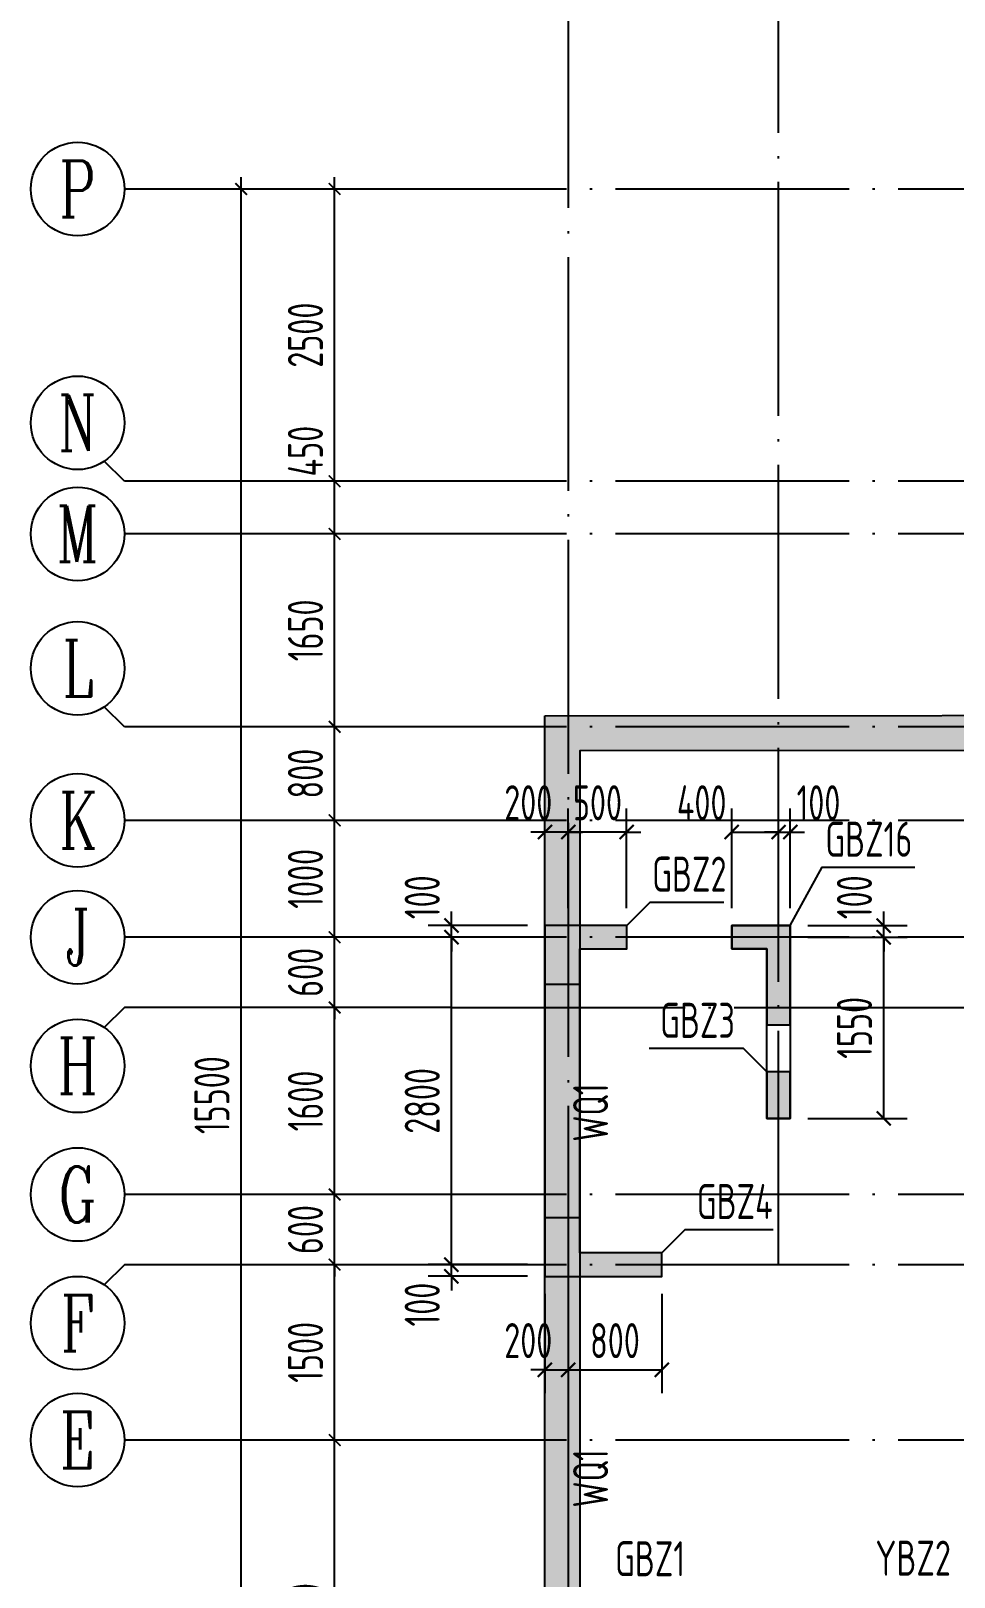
# Model space of a CAD drawing. Extents: x -668857 to 185752, y -270966 to 286822.
# Drawn here: x -322937 to -315034, y 206339 to 219563 of the extents above; entities that cross this region are included whole.
import ezdxf
from ezdxf.enums import TextEntityAlignment as Align

# ---------------------------------------------------------------- set-up
doc = ezdxf.new("R2010")
doc.units = 0
doc.header["$LTSCALE"] = 1000
doc.linetypes.add('DOTE', pattern=[2.42, 2, -0.2, 0.02, -0.2])
doc.layers.get('0').update_dxf_attribs({"linetype": 'CONTINUOUS'})
doc.layers.get('DEFPOINTS').update_dxf_attribs({"linetype": 'CONTINUOUS'})
for name, color, linetype in [('A-AXIS', 1, 'CONTINUOUS'), ('A-DOTE', 10, 'DOTE'), ('AXIS_NUM', 7, 'CONTINUOUS'), ('COLU_DE_TEXT', 7, 'CONTINUOUS'), ('LABEL', 1, 'CONTINUOUS'), ('S-Q墙实线', 6, 'CONTINUOUS'), ('S-Q墙标注', 3, 'CONTINUOUS'), ('S-X详图填充', 252, 'CONTINUOUS'), ('S-X详图实线', 4, 'CONTINUOUS'), ('S-Y一般标注', 3, 'CONTINUOUS'), ('底图$0$PUB_HATCH', 252, 'CONTINUOUS')]:
    doc.layers.add(name, color=color, linetype=linetype)
doc.styles.add('TSSD_Axis', font='complex.shx', dxfattribs={"width": 0.7, "bigfont": 'hztxt.shx'})
doc.styles.add('TSSD_DIMENSION', font='Tssdeng.shx', dxfattribs={"width": 0.7, "bigfont": 'tssdchn.shx'})
doc.styles.add('TSSD_REIN', font='tssdeng.shx', dxfattribs={"width": 0.7, "height": 300, "bigfont": 'tssdchn.shx'})
doc.styles.add('结构文字', font='zstxt.shx', dxfattribs={"width": 0.7, "bigfont": 'zshz.shx'})
doc.dimstyles.new('STRUCK', dxfattribs={"dimtxt": 400, "dimasz": 121, "dimexe": 200, "dimexo": 150, "dimgap": 115, "dimtad": 1, "dimdec": 0, "dimdsep": 46, "dimtxsty": '结构文字', "dimblk": 'ARCHTICK', "dimcen": 400, "dimclrd": 3, "dimclre": 3, "dimclrt": 7, "dimadec": 0, "dimazin": 0, "dimtfac": 1, "dimtdec": 0, "dimtix": 1, "dimtmove": 2, "dimatfit": 3, "dimldrblk": '_DIMX', "dimfxl": 1, "dimtolj": 1, "dimtzin": 0, "dimarcsym": 0})
doc.dimstyles.new('TSSD_100_100', dxfattribs={"dimtxt": 300, "dimasz": 100, "dimexe": 100, "dimexo": 250, "dimgap": 100, "dimtad": 1, "dimdec": 0, "dimzin": 0, "dimdsep": 46, "dimtxsty": 'TSSD_DIMENSION', "dimblk": 'ARCHTICK', "dimcen": 0, "dimdle": 100, "dimclrt": 7, "dimadec": 0, "dimazin": 0, "dimtfac": 1, "dimtdec": 0, "dimtix": 1, "dimtmove": 2, "dimatfit": 3, "dimldrblk": 'ARCHTICK', "dimfxl": 1, "dimtolj": 1, "dimtzin": 0, "dimarcsym": 0})

# ---------------------------------------------------------------- blocks, each defined once
blk = doc.blocks.new('_ArchTick')
at = {"color": 0, "linetype": 'ByBlock', "const_width": 0.15}
blk.add_lwpolyline([(-0.5, -0.5), (0.5, 0.5)], dxfattribs=at)
blk = doc.blocks.new('*D650')
at = {"layer": 'DEFPOINTS', "color": 0, "transparency": 16777216}
for p in [(-319337, 209011), (-318537, 209011), (-318537, 208911)]:
    blk.add_point(p, dxfattribs=at)
at = {"layer": 'S-Q墙标注', "color": 3, "lineweight": -2, "transparency": 16777216}
for p, q in [((-319337, 209011), (-319337, 209132)), ((-318687, 209011), (-319537, 209011)), ((-319337, 208911), (-319337, 209011)), ((-318687, 208911), (-319537, 208911)), ((-319337, 208911), (-319337, 208790))]:
    blk.add_line(p, q, dxfattribs=at)
at = {"layer": 'S-Q墙标注', "color": 3, "lineweight": -2, "transparency": 16777216, "xscale": 121, "yscale": 121, "zscale": 121}
for p, rotation in [((-319337, 209011), 270), ((-319337, 208911), 90)]:
    blk.add_blockref('_ArchTick', p, dxfattribs=dict(at, rotation=rotation))
at = {"layer": 'S-Q墙标注', "color": 7, "transparency": 16777216, "insert": (-319587, 208669), "char_height": 300, "attachment_point": 5, "rotation": 90, "style": 'TSSD_REIN'}
blk.add_mtext('\\A1;100', dxfattribs=at)
blk = doc.blocks.new('_DIMX')
blk.add_line((-150, 0), (150, 0))
at = {"const_width": 50}
blk.add_lwpolyline([(-70, -70), (70, 70)], dxfattribs=at)
blk = doc.blocks.new('*D651')
at = {"layer": 'DEFPOINTS', "color": 0, "transparency": 16777216}
for p in [(-319337, 211811), (-318537, 211811), (-318537, 209011)]:
    blk.add_point(p, dxfattribs=at)
at = {"layer": 'S-Q墙标注', "color": 3, "lineweight": -2, "transparency": 16777216}
for p, q in [((-318687, 211811), (-319537, 211811)), ((-319337, 209011), (-319337, 211811)), ((-318687, 209011), (-319537, 209011))]:
    blk.add_line(p, q, dxfattribs=at)
at = {"layer": 'S-Q墙标注', "color": 3, "lineweight": -2, "transparency": 16777216, "xscale": 121, "yscale": 121, "zscale": 121}
for p, rotation in [((-319337, 211811), 90), ((-319337, 209011), 270)]:
    blk.add_blockref('_ArchTick', p, dxfattribs=dict(at, rotation=rotation))
at = {"layer": 'S-Q墙标注', "color": 7, "transparency": 16777216, "insert": (-319587, 210411), "char_height": 300, "attachment_point": 5, "rotation": 90, "style": 'TSSD_REIN'}
blk.add_mtext('\\A1;2800', dxfattribs=at)
blk = doc.blocks.new('*D652')
at = {"layer": 'DEFPOINTS', "color": 0, "transparency": 16777216}
for p in [(-319337, 211911), (-318537, 211911), (-318537, 211811)]:
    blk.add_point(p, dxfattribs=at)
at = {"layer": 'S-Q墙标注', "color": 3, "lineweight": -2, "transparency": 16777216}
for p, q in [((-319337, 211911), (-319337, 212032)), ((-318687, 211911), (-319537, 211911)), ((-319337, 211811), (-319337, 211911)), ((-318687, 211811), (-319537, 211811)), ((-319337, 211811), (-319337, 211690))]:
    blk.add_line(p, q, dxfattribs=at)
at = {"layer": 'S-Q墙标注', "color": 3, "lineweight": -2, "transparency": 16777216, "xscale": 121, "yscale": 121, "zscale": 121}
for p, rotation in [((-319337, 211911), 270), ((-319337, 211811), 90)]:
    blk.add_blockref('_ArchTick', p, dxfattribs=dict(at, rotation=rotation))
at = {"layer": 'S-Q墙标注', "color": 7, "transparency": 16777216, "insert": (-319587, 212153), "char_height": 300, "attachment_point": 5, "rotation": 90, "style": 'TSSD_REIN'}
blk.add_mtext('\\A1;100', dxfattribs=at)
blk = doc.blocks.new('*D653')
at = {"layer": 'DEFPOINTS', "color": 0, "transparency": 16777216}
for p in [(-318537, 208911), (-318337, 208911), (-318337, 208111)]:
    blk.add_point(p, dxfattribs=at)
at = {"layer": 'S-Q墙标注', "color": 3, "lineweight": -2, "transparency": 16777216}
for p, q in [((-318537, 208761), (-318537, 207911)), ((-318337, 208761), (-318337, 207911)), ((-318537, 208111), (-318658, 208111)), ((-318537, 208111), (-318337, 208111)), ((-318337, 208111), (-318216, 208111))]:
    blk.add_line(p, q, dxfattribs=at)
at = {"layer": 'S-Q墙标注', "color": 3, "lineweight": -2, "transparency": 16777216, "xscale": 121, "yscale": 121, "zscale": 121}
blk.add_blockref('_ArchTick', (-318537, 208111), dxfattribs=at)
at = {"layer": 'S-Q墙标注', "color": 3, "lineweight": -2, "transparency": 16777216, "xscale": 121, "yscale": 121, "zscale": 121, "rotation": 180}
blk.add_blockref('_ArchTick', (-318337, 208111), dxfattribs=at)
at = {"layer": 'S-Q墙标注', "color": 7, "transparency": 16777216, "insert": (-318679, 208361), "char_height": 300, "attachment_point": 5, "style": 'TSSD_REIN'}
blk.add_mtext('\\A1;200', dxfattribs=at)
blk = doc.blocks.new('*D654')
at = {"layer": 'DEFPOINTS', "color": 0, "transparency": 16777216}
for p in [(-318337, 208911), (-317537, 208911), (-317537, 208111)]:
    blk.add_point(p, dxfattribs=at)
at = {"layer": 'S-Q墙标注', "color": 3, "lineweight": -2, "transparency": 16777216}
for p, q in [((-318337, 208761), (-318337, 207911)), ((-317537, 208761), (-317537, 207911)), ((-318337, 208111), (-317537, 208111))]:
    blk.add_line(p, q, dxfattribs=at)
at = {"layer": 'S-Q墙标注', "color": 3, "lineweight": -2, "transparency": 16777216, "xscale": 121, "yscale": 121, "zscale": 121, "rotation": 180}
blk.add_blockref('_ArchTick', (-318337, 208111), dxfattribs=at)
at = {"layer": 'S-Q墙标注', "color": 3, "lineweight": -2, "transparency": 16777216, "xscale": 121, "yscale": 121, "zscale": 121}
blk.add_blockref('_ArchTick', (-317537, 208111), dxfattribs=at)
at = {"layer": 'S-Q墙标注', "color": 7, "transparency": 16777216, "insert": (-317937, 208361), "char_height": 300, "attachment_point": 5, "style": 'TSSD_REIN'}
blk.add_mtext('\\A1;800', dxfattribs=at)
blk = doc.blocks.new('*D657')
at = {"layer": 'DEFPOINTS', "color": 0, "transparency": 16777216}
for p in [(-318337, 212711), (-318337, 211911), (-317837, 211911)]:
    blk.add_point(p, dxfattribs=at)
at = {"layer": 'S-Q墙标注', "color": 3, "lineweight": -2, "transparency": 16777216}
for p, q in [((-318337, 212061), (-318337, 212911)), ((-317837, 212061), (-317837, 212911)), ((-318337, 212711), (-318458, 212711)), ((-317837, 212711), (-318337, 212711)), ((-317837, 212711), (-317716, 212711))]:
    blk.add_line(p, q, dxfattribs=at)
at = {"layer": 'S-Q墙标注', "color": 3, "lineweight": -2, "transparency": 16777216, "xscale": 121, "yscale": 121, "zscale": 121}
blk.add_blockref('_ArchTick', (-318337, 212711), dxfattribs=at)
at = {"layer": 'S-Q墙标注', "color": 3, "lineweight": -2, "transparency": 16777216, "xscale": 121, "yscale": 121, "zscale": 121, "rotation": 180}
blk.add_blockref('_ArchTick', (-317837, 212711), dxfattribs=at)
at = {"layer": 'S-Q墙标注', "color": 7, "transparency": 16777216, "insert": (-318087, 212961), "char_height": 300, "attachment_point": 5, "style": 'TSSD_REIN'}
blk.add_mtext('\\A1;500', dxfattribs=at)
blk = doc.blocks.new('*D658')
at = {"layer": 'DEFPOINTS', "color": 0, "transparency": 16777216}
for p in [(-318537, 212711), (-318537, 211911), (-318337, 211911)]:
    blk.add_point(p, dxfattribs=at)
at = {"layer": 'S-Q墙标注', "color": 3, "lineweight": -2, "transparency": 16777216}
for p, q in [((-318537, 212061), (-318537, 212911)), ((-318337, 212061), (-318337, 212911)), ((-318537, 212711), (-318658, 212711)), ((-318337, 212711), (-318537, 212711)), ((-318337, 212711), (-318216, 212711))]:
    blk.add_line(p, q, dxfattribs=at)
at = {"layer": 'S-Q墙标注', "color": 3, "lineweight": -2, "transparency": 16777216, "xscale": 121, "yscale": 121, "zscale": 121}
blk.add_blockref('_ArchTick', (-318537, 212711), dxfattribs=at)
at = {"layer": 'S-Q墙标注', "color": 3, "lineweight": -2, "transparency": 16777216, "xscale": 121, "yscale": 121, "zscale": 121, "rotation": 180}
blk.add_blockref('_ArchTick', (-318337, 212711), dxfattribs=at)
at = {"layer": 'S-Q墙标注', "color": 7, "transparency": 16777216, "insert": (-318679, 212961), "char_height": 300, "attachment_point": 5, "style": 'TSSD_REIN'}
blk.add_mtext('\\A1;200', dxfattribs=at)
blk = doc.blocks.new('*D667')
at = {"layer": 'DEFPOINTS', "color": 0, "transparency": 16777216}
for p in [(-316437, 211811), (-315637, 211811), (-316437, 210261)]:
    blk.add_point(p, dxfattribs=at)
at = {"layer": 'S-Q墙标注', "color": 3, "lineweight": -2, "transparency": 16777216}
for p, q in [((-316287, 211811), (-315437, 211811)), ((-315637, 210261), (-315637, 211811)), ((-316287, 210261), (-315437, 210261))]:
    blk.add_line(p, q, dxfattribs=at)
at = {"layer": 'S-Q墙标注', "color": 3, "lineweight": -2, "transparency": 16777216, "xscale": 121, "yscale": 121, "zscale": 121}
for p, rotation in [((-315637, 211811), 90), ((-315637, 210261), 270)]:
    blk.add_blockref('_ArchTick', p, dxfattribs=dict(at, rotation=rotation))
at = {"layer": 'S-Q墙标注', "color": 7, "transparency": 16777216, "insert": (-315887, 211036), "char_height": 300, "attachment_point": 5, "rotation": 90, "style": 'TSSD_REIN'}
blk.add_mtext('\\A1;1550', dxfattribs=at)
blk = doc.blocks.new('*D668')
at = {"layer": 'DEFPOINTS', "color": 0, "transparency": 16777216}
for p in [(-316437, 211911), (-315637, 211911), (-316437, 211811)]:
    blk.add_point(p, dxfattribs=at)
at = {"layer": 'S-Q墙标注', "color": 3, "lineweight": -2, "transparency": 16777216}
for p, q in [((-315637, 211911), (-315637, 212032)), ((-316287, 211911), (-315437, 211911)), ((-315637, 211811), (-315637, 211911)), ((-316287, 211811), (-315437, 211811)), ((-315637, 211811), (-315637, 211690))]:
    blk.add_line(p, q, dxfattribs=at)
at = {"layer": 'S-Q墙标注', "color": 3, "lineweight": -2, "transparency": 16777216, "xscale": 121, "yscale": 121, "zscale": 121}
for p, rotation in [((-315637, 211911), 270), ((-315637, 211811), 90)]:
    blk.add_blockref('_ArchTick', p, dxfattribs=dict(at, rotation=rotation))
at = {"layer": 'S-Q墙标注', "color": 7, "transparency": 16777216, "insert": (-315887, 212153), "char_height": 300, "attachment_point": 5, "rotation": 90, "style": 'TSSD_REIN'}
blk.add_mtext('\\A1;100', dxfattribs=at)
blk = doc.blocks.new('*D669')
at = {"layer": 'DEFPOINTS', "color": 0, "transparency": 16777216}
for p in [(-316537, 212711), (-316937, 211911), (-316537, 211911)]:
    blk.add_point(p, dxfattribs=at)
at = {"layer": 'S-Q墙标注', "color": 3, "lineweight": -2, "transparency": 16777216}
for p, q in [((-316937, 212061), (-316937, 212911)), ((-316537, 212061), (-316537, 212911)), ((-316937, 212711), (-316537, 212711))]:
    blk.add_line(p, q, dxfattribs=at)
at = {"layer": 'S-Q墙标注', "color": 3, "lineweight": -2, "transparency": 16777216, "xscale": 121, "yscale": 121, "zscale": 121, "rotation": 180}
blk.add_blockref('_ArchTick', (-316937, 212711), dxfattribs=at)
at = {"layer": 'S-Q墙标注', "color": 3, "lineweight": -2, "transparency": 16777216, "xscale": 121, "yscale": 121, "zscale": 121}
blk.add_blockref('_ArchTick', (-316537, 212711), dxfattribs=at)
at = {"layer": 'S-Q墙标注', "color": 7, "transparency": 16777216, "insert": (-317195, 212961), "char_height": 300, "attachment_point": 5, "style": 'TSSD_REIN'}
blk.add_mtext('\\A1;400', dxfattribs=at)
blk = doc.blocks.new('*D670')
at = {"layer": 'DEFPOINTS', "color": 0, "transparency": 16777216}
for p in [(-316437, 212711), (-316537, 211911), (-316437, 211911)]:
    blk.add_point(p, dxfattribs=at)
at = {"layer": 'S-Q墙标注', "color": 3, "lineweight": -2, "transparency": 16777216}
for p, q in [((-316537, 212061), (-316537, 212911)), ((-316437, 212061), (-316437, 212911)), ((-316537, 212711), (-316658, 212711)), ((-316537, 212711), (-316437, 212711)), ((-316437, 212711), (-316316, 212711))]:
    blk.add_line(p, q, dxfattribs=at)
at = {"layer": 'S-Q墙标注', "color": 3, "lineweight": -2, "transparency": 16777216, "xscale": 121, "yscale": 121, "zscale": 121}
blk.add_blockref('_ArchTick', (-316537, 212711), dxfattribs=at)
at = {"layer": 'S-Q墙标注', "color": 3, "lineweight": -2, "transparency": 16777216, "xscale": 121, "yscale": 121, "zscale": 121, "rotation": 180}
blk.add_blockref('_ArchTick', (-316437, 212711), dxfattribs=at)
at = {"layer": 'S-Q墙标注', "color": 7, "transparency": 16777216, "insert": (-316195, 212961), "char_height": 300, "attachment_point": 5, "style": 'TSSD_REIN'}
blk.add_mtext('\\A1;100', dxfattribs=at)
blk = doc.blocks.new('ts_axno')
at = {"color": 0, "linetype": 'ByBlock', "lineweight": -2}
blk.add_circle((0, 0), 0.5, dxfattribs=at)
at = {"color": 0, "linetype": 'ByBlock', "lineweight": -2, "style": 'TSSD_Axis', "width": 0.7}
blk.add_attdef('A', text='', height=0.6, dxfattribs=at).set_placement((0, 0), align=Align.MIDDLE_CENTER)
blk = doc.blocks.new('*D938')
at = {"layer": 'DEFPOINTS', "color": 0, "transparency": 16777216}
for p in [(2600, 12700), (3600, 12700), (3600, 11200)]:
    blk.add_point(p, dxfattribs=at)
at = {"layer": 'S-Y一般标注', "color": 0, "lineweight": -2, "transparency": 16777216}
for p, q in [((3350, 12700), (2500, 12700)), ((2600, 11100), (2600, 12800)), ((3350, 11200), (2500, 11200))]:
    blk.add_line(p, q, dxfattribs=at)
at = {"layer": 'S-Y一般标注', "color": 0, "lineweight": -2, "transparency": 16777216, "xscale": 100, "yscale": 100, "zscale": 100}
for p, rotation in [((2600, 12700), 90), ((2600, 11200), 270)]:
    blk.add_blockref('_ArchTick', p, dxfattribs=dict(at, rotation=rotation))
at = {"layer": 'S-Y一般标注', "color": 7, "transparency": 16777216, "insert": (2350, 11950), "char_height": 300, "attachment_point": 5, "rotation": 90, "style": 'TSSD_DIMENSION'}
blk.add_mtext('\\A1;1500', dxfattribs=at)
blk = doc.blocks.new('*D939')
at = {"layer": 'DEFPOINTS', "color": 0, "transparency": 16777216}
for p in [(2600, 13300), (3600, 13300), (3600, 12700)]:
    blk.add_point(p, dxfattribs=at)
at = {"layer": 'S-Y一般标注', "color": 0, "lineweight": -2, "transparency": 16777216}
for p, q in [((2600, 13300), (2600, 13400)), ((3350, 13300), (2500, 13300)), ((2600, 12700), (2600, 13300)), ((3350, 12700), (2500, 12700)), ((2600, 12700), (2600, 12600))]:
    blk.add_line(p, q, dxfattribs=at)
at = {"layer": 'S-Y一般标注', "color": 0, "lineweight": -2, "transparency": 16777216, "xscale": 100, "yscale": 100, "zscale": 100}
for p, rotation in [((2600, 13300), 270), ((2600, 12700), 90)]:
    blk.add_blockref('_ArchTick', p, dxfattribs=dict(at, rotation=rotation))
at = {"layer": 'S-Y一般标注', "color": 7, "transparency": 16777216, "insert": (2350, 13000), "char_height": 300, "attachment_point": 5, "rotation": 90, "style": 'TSSD_DIMENSION'}
blk.add_mtext('\\A1;600', dxfattribs=at)
blk = doc.blocks.new('*D940')
at = {"layer": 'DEFPOINTS', "color": 0, "transparency": 16777216}
for p in [(2600, 14900), (3600, 14900), (3600, 13300)]:
    blk.add_point(p, dxfattribs=at)
at = {"layer": 'S-Y一般标注', "color": 0, "lineweight": -2, "transparency": 16777216}
for p, q in [((2600, 13200), (2600, 15000)), ((3350, 14900), (2500, 14900)), ((3350, 13300), (2500, 13300))]:
    blk.add_line(p, q, dxfattribs=at)
at = {"layer": 'S-Y一般标注', "color": 0, "lineweight": -2, "transparency": 16777216, "xscale": 100, "yscale": 100, "zscale": 100}
for p, rotation in [((2600, 14900), 90), ((2600, 13300), 270)]:
    blk.add_blockref('_ArchTick', p, dxfattribs=dict(at, rotation=rotation))
at = {"layer": 'S-Y一般标注', "color": 7, "transparency": 16777216, "insert": (2350, 14100), "char_height": 300, "attachment_point": 5, "rotation": 90, "style": 'TSSD_DIMENSION'}
blk.add_mtext('\\A1;1600', dxfattribs=at)
blk = doc.blocks.new('*D941')
at = {"layer": 'DEFPOINTS', "color": 0, "transparency": 16777216}
for p in [(2600, 15500), (3600, 15500), (3600, 14900)]:
    blk.add_point(p, dxfattribs=at)
at = {"layer": 'S-Y一般标注', "color": 0, "lineweight": -2, "transparency": 16777216}
for p, q in [((3350, 15500), (2500, 15500)), ((2600, 15500), (2600, 15600)), ((2600, 14900), (2600, 15500)), ((3350, 14900), (2500, 14900)), ((2600, 14900), (2600, 14800))]:
    blk.add_line(p, q, dxfattribs=at)
at = {"layer": 'S-Y一般标注', "color": 0, "lineweight": -2, "transparency": 16777216, "xscale": 100, "yscale": 100, "zscale": 100}
for p, rotation in [((2600, 15500), 270), ((2600, 14900), 90)]:
    blk.add_blockref('_ArchTick', p, dxfattribs=dict(at, rotation=rotation))
at = {"layer": 'S-Y一般标注', "color": 7, "transparency": 16777216, "insert": (2350, 15200), "char_height": 300, "attachment_point": 5, "rotation": 90, "style": 'TSSD_DIMENSION'}
blk.add_mtext('\\A1;600', dxfattribs=at)
blk = doc.blocks.new('*D942')
at = {"layer": 'DEFPOINTS', "color": 0, "transparency": 16777216}
for p in [(2600, 16500), (3600, 16500), (3600, 15500)]:
    blk.add_point(p, dxfattribs=at)
at = {"layer": 'S-Y一般标注', "color": 0, "lineweight": -2, "transparency": 16777216}
for p, q in [((2600, 15400), (2600, 16600)), ((3350, 16500), (2500, 16500)), ((3350, 15500), (2500, 15500))]:
    blk.add_line(p, q, dxfattribs=at)
at = {"layer": 'S-Y一般标注', "color": 0, "lineweight": -2, "transparency": 16777216, "xscale": 100, "yscale": 100, "zscale": 100}
for p, rotation in [((2600, 16500), 90), ((2600, 15500), 270)]:
    blk.add_blockref('_ArchTick', p, dxfattribs=dict(at, rotation=rotation))
at = {"layer": 'S-Y一般标注', "color": 7, "transparency": 16777216, "insert": (2350, 16000), "char_height": 300, "attachment_point": 5, "rotation": 90, "style": 'TSSD_DIMENSION'}
blk.add_mtext('\\A1;1000', dxfattribs=at)
blk = doc.blocks.new('*D943')
at = {"layer": 'DEFPOINTS', "color": 0, "transparency": 16777216}
for p in [(1800, 21900), (3600, 21900), (3600, 6400)]:
    blk.add_point(p, dxfattribs=at)
at = {"layer": 'S-Y一般标注', "color": 0, "lineweight": -2, "transparency": 16777216}
for p, q in [((1800, 6300), (1800, 22000)), ((3350, 21900), (1700, 21900)), ((3350, 6400), (1700, 6400))]:
    blk.add_line(p, q, dxfattribs=at)
at = {"layer": 'S-Y一般标注', "color": 0, "lineweight": -2, "transparency": 16777216, "xscale": 100, "yscale": 100, "zscale": 100}
for p, rotation in [((1800, 21900), 90), ((1800, 6400), 270)]:
    blk.add_blockref('_ArchTick', p, dxfattribs=dict(at, rotation=rotation))
at = {"layer": 'S-Y一般标注', "color": 7, "transparency": 16777216, "insert": (1550, 14150), "char_height": 300, "attachment_point": 5, "rotation": 90, "style": 'TSSD_DIMENSION'}
blk.add_mtext('\\A1;15500', dxfattribs=at)
blk = doc.blocks.new('*D944')
at = {"layer": 'DEFPOINTS', "color": 0, "transparency": 16777216}
for p in [(2600, 17300), (3600, 17300), (3600, 16500)]:
    blk.add_point(p, dxfattribs=at)
at = {"layer": 'S-Y一般标注', "color": 0, "lineweight": -2, "transparency": 16777216}
for p, q in [((2600, 16400), (2600, 17400)), ((3350, 17300), (2500, 17300)), ((3350, 16500), (2500, 16500))]:
    blk.add_line(p, q, dxfattribs=at)
at = {"layer": 'S-Y一般标注', "color": 0, "lineweight": -2, "transparency": 16777216, "xscale": 100, "yscale": 100, "zscale": 100}
for p, rotation in [((2600, 17300), 90), ((2600, 16500), 270)]:
    blk.add_blockref('_ArchTick', p, dxfattribs=dict(at, rotation=rotation))
at = {"layer": 'S-Y一般标注', "color": 7, "transparency": 16777216, "insert": (2350, 16900), "char_height": 300, "attachment_point": 5, "rotation": 90, "style": 'TSSD_DIMENSION'}
blk.add_mtext('\\A1;800', dxfattribs=at)
blk = doc.blocks.new('*D945')
at = {"layer": 'DEFPOINTS', "color": 0, "transparency": 16777216}
for p in [(2600, 19400), (3600, 19400), (3600, 18950)]:
    blk.add_point(p, dxfattribs=at)
at = {"layer": 'S-Y一般标注', "color": 0, "lineweight": -2, "transparency": 16777216}
for p, q in [((2600, 18850), (2600, 19500)), ((3350, 19400), (2500, 19400)), ((3350, 18950), (2500, 18950))]:
    blk.add_line(p, q, dxfattribs=at)
at = {"layer": 'S-Y一般标注', "color": 0, "lineweight": -2, "transparency": 16777216, "xscale": 100, "yscale": 100, "zscale": 100}
for p, rotation in [((2600, 19400), 90), ((2600, 18950), 270)]:
    blk.add_blockref('_ArchTick', p, dxfattribs=dict(at, rotation=rotation))
at = {"layer": 'S-Y一般标注', "color": 7, "transparency": 16777216, "insert": (2350, 19658), "char_height": 300, "attachment_point": 5, "rotation": 90, "style": 'TSSD_DIMENSION'}
blk.add_mtext('\\A1;450', dxfattribs=at)
blk = doc.blocks.new('*D946')
at = {"layer": 'DEFPOINTS', "color": 0, "transparency": 16777216}
for p in [(2600, 21900), (3600, 21900), (3600, 19400)]:
    blk.add_point(p, dxfattribs=at)
at = {"layer": 'S-Y一般标注', "color": 0, "lineweight": -2, "transparency": 16777216}
for p, q in [((2600, 19300), (2600, 22000)), ((3350, 21900), (2500, 21900)), ((3350, 19400), (2500, 19400))]:
    blk.add_line(p, q, dxfattribs=at)
at = {"layer": 'S-Y一般标注', "color": 0, "lineweight": -2, "transparency": 16777216, "xscale": 100, "yscale": 100, "zscale": 100}
for p, rotation in [((2600, 21900), 90), ((2600, 19400), 270)]:
    blk.add_blockref('_ArchTick', p, dxfattribs=dict(at, rotation=rotation))
at = {"layer": 'S-Y一般标注', "color": 7, "transparency": 16777216, "insert": (2350, 20650), "char_height": 300, "attachment_point": 5, "rotation": 90, "style": 'TSSD_DIMENSION'}
blk.add_mtext('\\A1;2500', dxfattribs=at)
blk = doc.blocks.new('*D948')
at = {"layer": 'DEFPOINTS', "color": 0, "transparency": 16777216}
for p in [(2600, 11200), (3600, 11200), (3600, 8200)]:
    blk.add_point(p, dxfattribs=at)
at = {"layer": 'S-Y一般标注', "color": 0, "lineweight": -2, "transparency": 16777216}
for p, q in [((2600, 8100), (2600, 11300)), ((3350, 11200), (2500, 11200)), ((3350, 8200), (2500, 8200))]:
    blk.add_line(p, q, dxfattribs=at)
at = {"layer": 'S-Y一般标注', "color": 0, "lineweight": -2, "transparency": 16777216, "xscale": 100, "yscale": 100, "zscale": 100}
for p, rotation in [((2600, 11200), 90), ((2600, 8200), 270)]:
    blk.add_blockref('_ArchTick', p, dxfattribs=dict(at, rotation=rotation))
at = {"layer": 'S-Y一般标注', "color": 7, "transparency": 16777216, "insert": (2350, 9700), "char_height": 300, "attachment_point": 5, "rotation": 90, "style": 'TSSD_DIMENSION'}
blk.add_mtext('\\A1;3000', dxfattribs=at)
blk = doc.blocks.new('*D983')
at = {"layer": 'DEFPOINTS', "color": 0, "transparency": 16777216}
for p in [(2600, 18950), (3600, 18950), (3600, 17300)]:
    blk.add_point(p, dxfattribs=at)
at = {"layer": 'S-Y一般标注', "color": 0, "lineweight": -2, "transparency": 16777216}
for p, q in [((2600, 17200), (2600, 19050)), ((3350, 18950), (2500, 18950)), ((3350, 17300), (2500, 17300))]:
    blk.add_line(p, q, dxfattribs=at)
at = {"layer": 'S-Y一般标注', "color": 0, "lineweight": -2, "transparency": 16777216, "xscale": 100, "yscale": 100, "zscale": 100}
for p, rotation in [((2600, 18950), 90), ((2600, 17300), 270)]:
    blk.add_blockref('_ArchTick', p, dxfattribs=dict(at, rotation=rotation))
at = {"layer": 'S-Y一般标注', "color": 7, "transparency": 16777216, "insert": (2350, 18125), "char_height": 300, "attachment_point": 5, "rotation": 90, "style": 'TSSD_DIMENSION'}
blk.add_mtext('\\A1;1650', dxfattribs=at)
blk = doc.blocks.new('20210825.02044469')
at = {"layer": 'A-AXIS'}
for p, q in [((3600, 21900), (800, 21900)), ((800, 19400), (628.4, 19571.6)), ((3600, 19400), (800, 19400)), ((3600, 18950), (800, 18950)), ((800, 17300), (628.4, 17471.6)), ((3600, 17300), (800, 17300)), ((3600, 16500), (800, 16500)), ((3600, 15500), (800, 15500)), ((800, 14900.3), (628.4, 14728.7)), ((3600, 14900.3), (800, 14900.3)), ((3600, 13300), (800, 13300)), ((800, 12700), (628.4, 12528.4)), ((3600, 12700), (800, 12700)), ((3600, 11200), (800, 11200))]:
    blk.add_line(p, q, dxfattribs=at)
at = {"layer": 'A-DOTE'}
for p, q in [((4600, 23738.1), (4600, 5400)), ((6400, 12700), (6400, 23738.1)), ((57823.9, 21900), (3600, 21900)), ((57823.9, 19400), (3600, 19400)), ((57823.9, 18950), (3600, 18950)), ((57823.9, 17300), (3600, 17300)), ((57823.9, 16500), (3600, 16500)), ((57823.9, 15500), (3600, 15500)), ((3600, 14900.3), (57823.9, 14900.3)), ((57823.9, 13300), (3600, 13300)), ((57823.9, 12700), (3600, 12700)), ((57823.9, 11200), (3600, 11200))]:
    blk.add_line(p, q, dxfattribs=at)
at = {"layer": 'A-AXIS'}
ref = blk.add_blockref('ts_axno', (400, 21900), dxfattribs=dict(at, xscale=800, yscale=800, zscale=800))
ref.add_attrib('G', 'P', dxfattribs={"layer": 'AXIS_NUM', "height": 480, "style": 'TSSD_Axis', "width": 0.7}).set_placement((400, 21900), align=Align.MIDDLE_CENTER)
ref = blk.add_blockref('ts_axno', (400, 19900), dxfattribs=dict(at, xscale=800, yscale=800, zscale=800))
ref.add_attrib('G', 'N', dxfattribs={"layer": 'AXIS_NUM', "height": 480, "style": 'TSSD_Axis', "width": 0.7}).set_placement((400, 19900), align=Align.MIDDLE_CENTER)
ref = blk.add_blockref('ts_axno', (400, 18950), dxfattribs=dict(at, xscale=800, yscale=800, zscale=800))
ref.add_attrib('G', 'M', dxfattribs={"layer": 'AXIS_NUM', "height": 480, "style": 'TSSD_Axis', "width": 0.7}).set_placement((400, 18950), align=Align.MIDDLE_CENTER)
ref = blk.add_blockref('ts_axno', (400, 17800), dxfattribs=dict(at, xscale=800, yscale=800, zscale=800))
ref.add_attrib('G', 'L', dxfattribs={"layer": 'AXIS_NUM', "height": 480, "style": 'TSSD_Axis', "width": 0.7}).set_placement((400, 17800), align=Align.MIDDLE_CENTER)
ref = blk.add_blockref('ts_axno', (400, 16500), dxfattribs=dict(at, xscale=800, yscale=800, zscale=800))
ref.add_attrib('G', 'K', dxfattribs={"layer": 'AXIS_NUM', "height": 480, "style": 'TSSD_Axis', "width": 0.7}).set_placement((400, 16500), align=Align.MIDDLE_CENTER)
ref = blk.add_blockref('ts_axno', (400, 15500), dxfattribs=dict(at, xscale=800, yscale=800, zscale=800))
ref.add_attrib('G', 'J', dxfattribs={"layer": 'AXIS_NUM', "height": 480, "style": 'TSSD_Axis', "width": 0.7}).set_placement((400, 15500), align=Align.MIDDLE_CENTER)
ref = blk.add_blockref('ts_axno', (400, 14400.3), dxfattribs=dict(at, xscale=800, yscale=800, zscale=800))
ref.add_attrib('C', 'H', dxfattribs={"layer": 'AXIS_NUM', "height": 480, "style": 'TSSD_Axis', "width": 0.7}).set_placement((400, 14400.3), align=Align.MIDDLE_CENTER)
ref = blk.add_blockref('ts_axno', (400, 13300), dxfattribs=dict(at, xscale=800, yscale=800, zscale=800))
ref.add_attrib('D', 'G', dxfattribs={"layer": 'AXIS_NUM', "height": 480, "style": 'TSSD_Axis', "width": 0.7}).set_placement((400, 13300), align=Align.MIDDLE_CENTER)
ref = blk.add_blockref('ts_axno', (400, 12200), dxfattribs=dict(at, xscale=800, yscale=800, zscale=800))
ref.add_attrib('C', 'F', dxfattribs={"layer": 'AXIS_NUM', "height": 480, "style": 'TSSD_Axis', "width": 0.7}).set_placement((400, 12200), align=Align.MIDDLE_CENTER)
ref = blk.add_blockref('ts_axno', (400, 11200), dxfattribs=dict(at, xscale=800, yscale=800, zscale=800))
ref.add_attrib('B', 'E', dxfattribs={"layer": 'AXIS_NUM', "height": 480, "style": 'TSSD_Axis', "width": 0.7}).set_placement((400, 11200), align=Align.MIDDLE_CENTER)
at = {"layer": 'S-Y一般标注'}
for base, p1, p2, picture, middle in [((1800, 21900), (3600, 6400), (3600, 21900), '*D943', (1550, 14150)), ((2600, 21900), (3600, 19400), (3600, 21900), '*D946', (2350, 20650)), ((2600, 18950), (3600, 17300), (3600, 18950), '*D983', (2350, 18125)), ((2600, 17300), (3600, 16500), (3600, 17300), '*D944', (2350, 16900)), ((2600, 16500), (3600, 15500), (3600, 16500), '*D942', (2350, 16000)), ((2600, 15500), (3600, 14900.3), (3600, 15500), '*D941', (2350, 15200.1)), ((2600, 14900.3), (3600, 13300), (3600, 14900.3), '*D940', (2350, 14100.1)), ((2600, 13300), (3600, 12700), (3600, 13300), '*D939', (2350, 13000)), ((2600, 12700), (3600, 11200), (3600, 12700), '*D938', (2350, 11950)), ((2600, 11200), (3600, 8200), (3600, 11200), '*D948', (2350, 9700))]:
    dim = blk.add_linear_dim(base=base, p1=p1, p2=p2, angle=90, dimstyle='TSSD_100_100', dxfattribs=at)
    dim.commit()
    dim.dimension.update_dxf_attribs({"geometry": picture, "text_midpoint": middle})
dim = blk.add_linear_dim(base=(2600, 19400), p1=(3600, 18950), p2=(3600, 19400), angle=90, dimstyle='TSSD_100_100', dxfattribs=at)
dim.commit()
dim.dimension.update_dxf_attribs({"geometry": '*D945', "text_midpoint": (2350, 19658.1), "dimtype": 160})

msp = doc.modelspace()

# ---------------------------------------------------------------- hatches: boundary and pattern name
at = {"layer": 'S-X详图填充'}
h = msp.add_hatch(color=256, dxfattribs=at)
h.dxf.hatch_style = 1
h.paths.add_polyline_path([(-318536.55, 211410.58), (-318236.55, 211410.58), (-318236.55, 211710.58), (-317836.68, 211710.58), (-317836.68, 211910.58), (-318536.55, 211910.58)])
h = msp.add_hatch(color=256, dxfattribs=at)
h.dxf.hatch_style = 1
h.paths.add_polyline_path([(-316636.67, 211060.58), (-316436.67, 211060.58), (-316436.67, 211910.58), (-316936.58, 211910.58), (-316936.58, 211710.58), (-316636.67, 211710.58)])
h = msp.add_hatch(color=256, dxfattribs=at)
h.dxf.hatch_style = 1
h.paths.add_polyline_path([(-316436.67, 210660.61), (-316636.67, 210660.61), (-316636.67, 210260.61), (-316436.67, 210260.61)])
h = msp.add_hatch(color=256, dxfattribs=at)
h.dxf.hatch_style = 1
h.paths.add_polyline_path([(-318236.55, 209410.59), (-318536.55, 209410.59), (-318536.55, 208910.59), (-317536.68, 208910.59), (-317536.68, 209110.59), (-318236.55, 209110.59)])
at = {"layer": '底图$0$PUB_HATCH', "linetype": 'ByBlock'}
h = msp.add_hatch(dxfattribs=at)
h.set_pattern_fill('钢筋混凝土', color=8, scale=50)
h.set_pattern_definition([(45, (-1214874.19, 467081.16), (-88.388348, 88.388348), []), (50, (-1214874.2, 467081.16), (358.63009, -31.37607), [37.5, -412.5]), (355, (-1214874.2, 467081.16), (-69.37567, 376.09607), [30, -330]), (100.4514, (-1214844.3, 467078.55), (289.25469, 344.71977), [31.8701, -350.57106]), (46.1842, (-1214874.2, 467181.16), (533.62052, -82.7595), [56.25, -618.75]), (96.6356, (-1214829.7, 467174.27), (467.33135, 487.05894), [47.80514, -525.8565]), (351.1842, (-1214874.2, 467181.16), (467.33097, 487.0593), [45, -495]), (21, (-1214824.2, 467156.16), (298.45353, -201.309445), [37.5, -412.5]), (326, (-1214824.2, 467156.16), (121.65767, 362.57502), [30, -330]), (71.4514, (-1214799.32, 467139.4), (420.11131, 161.26525), [31.8701, -350.57106]), (37.5, (-1214874.19, 467081.16), (6.079928, 166.446927), [0, -326, 0, -335, 0, -331.25]), (7.5, (-1214874.19, 467081.16), (131.53477, 197.205856), [0, -191, 0, -318.5, 0, -126.25]), (327.5, (-1214985.69, 467081.16), (266.911218, -11.277436), [0, -125, 0, -390, 0, -517.5]), (317.5, (-1215035.7, 467081.16), (291.593085, 50.05249), [0, -162.5, 0, -259, 0, -367.5])])
h.paths.add_polyline_path([(-318536.55, 213705.59), (-311736.68, 213710.58), (-311736.68, 215910.58), (-307436.68, 215910.58), (-307436.68, 220048.69), (-307136.68, 220048.69), (-307136.68, 215610.58), (-311436.68, 215610.58), (-311436.68, 213410.58), (-318236.55, 213405.59), (-318236.55, 200210.62), (-318236.55, 200215.61), (-318239.13, 199913.29), (-318536.55, 199910.62)])

# ---------------------------------------------------------------- linework, layer by layer
at = {"layer": 'LABEL'}
for points in [[(-316436.67, 211910.58), (-316162.43, 212409.34), (-315369.43, 212409.34)], [(-317836.68, 211910.58), (-317636.68, 212110.58), (-317003.84, 212110.58)], [(-316636.67, 210660.61), (-316836.67, 210860.61), (-317643.84, 210860.61)], [(-317536.68, 209110.59), (-317336.68, 209310.59), (-316582.86, 209310.59)]]:
    msp.add_lwpolyline(points, dxfattribs=at)
at = {"layer": 'S-Q墙实线', "linetype": 'ByBlock'}
msp.add_lwpolyline([(-318536.55, 213705.59), (-311736.68, 213710.58), (-311736.68, 215910.58), (-307436.68, 215910.58), (-307436.68, 220048.69), (-307136.68, 220048.69), (-307136.68, 215610.58), (-311436.68, 215610.58), (-311436.68, 213410.58), (-318236.55, 213405.59), (-318236.55, 200210.62), (-318236.55, 200215.61), (-318239.13, 199913.29), (-318239.13, 199913.29), (-318239.13, 199913.29), (-318536.55, 199910.62)], close=True, dxfattribs=at)
at = {"layer": 'S-Q墙实线', "color": 6}
for points in [[(-318236.56, 209110.58), (-318236.55, 211710.58), (-317836.68, 211710.58), (-317836.68, 211910.58), (-318536.55, 211910.58), (-318536.55, 208910.58), (-317536.68, 208910.58), (-317536.68, 209110.58)], [(-316436.68, 211910.58), (-316436.68, 210260.58), (-316636.68, 210260.58), (-316636.68, 211710.58), (-316936.68, 211710.58), (-316936.68, 211910.58)]]:
    msp.add_lwpolyline(points, close=True, dxfattribs=at)
at = {"layer": 'S-X详图实线'}
for points in [[(-318436.68, 211410.58), (-318236.55, 211410.58), (-318236.55, 211710.58), (-317836.68, 211710.58), (-317836.68, 211910.58), (-318536.55, 211910.58), (-318536.55, 211410.58)], [(-316636.67, 211060.58), (-316436.67, 211060.58), (-316436.67, 211910.58), (-316936.58, 211910.58), (-316936.58, 211710.58), (-316636.67, 211710.58), (-316636.67, 211060.58)], [(-316436.67, 210660.61), (-316636.67, 210660.61), (-316636.67, 210260.61), (-316436.67, 210260.61), (-316436.67, 210660.61)], [(-318236.55, 209410.59), (-318536.55, 209410.59), (-318536.55, 208910.59), (-317536.68, 208910.59), (-317536.68, 209110.59), (-318236.55, 209110.59), (-318236.55, 209410.59)]]:
    msp.add_lwpolyline(points, close=True, dxfattribs=at)

# ---------------------------------------------------------------- block references
at = {"layer": 'A-DOTE'}
msp.add_blockref('20210825.02044469', (-322936.68, 196310.57), dxfattribs=at)

# ---------------------------------------------------------------- texts
at = {"layer": 'COLU_DE_TEXT', "style": 'TSSD_REIN', "width": 0.7}
for s, p in [('GBZ16', (-316136.67, 212409.34)), ('GBZ2', (-317618.39, 212110.58)), ('GBZ3', (-317550.51, 210860.61)), ('GBZ4', (-317236.68, 209310.59)), ('GBZ1', (-317936.55, 206255.59)), ('YBZ2', (-315707.8, 206260.58))]:
    msp.add_text(s, height=300, dxfattribs=at).set_placement(p, align=Align.BOTTOM_LEFT)
at = {"layer": 'S-Q墙标注', "style": 'TSSD_REIN', "width": 0.7}
for p in [(-317905.71, 210311.52), (-317905.71, 207182.37)]:
    msp.add_text('WQ1', height=300, rotation=89.999998, dxfattribs=at).set_placement(p, align=Align.BOTTOM_CENTER)

# ---------------------------------------------------------------- dimensions: what is measured, and where the dimension line sits
at = {"layer": 'S-Q墙标注'}
for base, p1, p2, angle, picture, middle in [((-318536.55, 212710.58), (-318336.68, 211910.58), (-318536.55, 211910.58), 180, '*D658', (-318678.61, 212960.58)), ((-319336.55, 211910.58), (-318536.55, 211810.58), (-318536.55, 211910.58), 90, '*D652', (-319586.55, 212152.5)), ((-315636.67, 211910.58), (-316436.67, 211810.58), (-316436.67, 211910.58), 90, '*D668', (-315886.67, 212152.51)), ((-319336.55, 209010.58), (-318536.55, 208910.58), (-318536.55, 209010.58), 90, '*D650', (-319586.55, 208668.66))]:
    dim = msp.add_linear_dim(base=base, p1=p1, p2=p2, angle=angle, dimstyle='STRUCK', override={"dimtxt": 300, "dimgap": 100, "dimtxsty": 'TSSD_REIN'}, dxfattribs=at)
    dim.commit()
    dim.dimension.update_dxf_attribs({"geometry": picture, "text_midpoint": middle, "dimtype": 160})
for base, p1, p2, angle, picture, middle in [((-318336.68, 212710.58), (-317836.68, 211910.58), (-318336.68, 211910.58), 180, '*D657', (-318086.68, 212960.58)), ((-319336.55, 211810.58), (-318536.55, 209010.58), (-318536.55, 211810.58), 90, '*D651', (-319586.55, 210410.58)), ((-315636.67, 211810.58), (-316436.67, 210260.61), (-316436.67, 211810.58), 90, '*D667', (-315886.67, 211035.6))]:
    dim = msp.add_linear_dim(base=base, p1=p1, p2=p2, angle=angle, dimstyle='STRUCK', override={"dimtxt": 300, "dimgap": 100, "dimtxsty": 'TSSD_REIN'}, dxfattribs=at)
    dim.commit()
    dim.dimension.update_dxf_attribs({"geometry": picture, "text_midpoint": middle})
for base, p1, p2, picture, middle in [((-316536.68, 212710.58), (-316936.58, 211910.58), (-316536.68, 211910.58), '*D669', (-317194.66, 212960.58)), ((-316436.67, 212710.58), (-316536.68, 211910.58), (-316436.67, 211910.58), '*D670', (-316194.74, 212960.58)), ((-318336.68, 208110.59), (-318536.55, 208910.58), (-318336.68, 208910.59), '*D653', (-318678.6, 208360.59))]:
    dim = msp.add_linear_dim(base=base, p1=p1, p2=p2, dimstyle='STRUCK', override={"dimtxt": 300, "dimgap": 100, "dimtxsty": 'TSSD_REIN'}, dxfattribs=at)
    dim.commit()
    dim.dimension.update_dxf_attribs({"geometry": picture, "text_midpoint": middle, "dimtype": 160})
dim = msp.add_linear_dim(base=(-317536.68, 208110.59), p1=(-318336.68, 208910.59), p2=(-317536.68, 208910.59), dimstyle='STRUCK', override={"dimtxt": 300, "dimgap": 100, "dimtxsty": 'TSSD_REIN'}, dxfattribs=at)
dim.commit()
dim.dimension.update_dxf_attribs({"geometry": '*D654', "text_midpoint": (-317936.68, 208360.59)})

doc.saveas('drawing.dxf')
